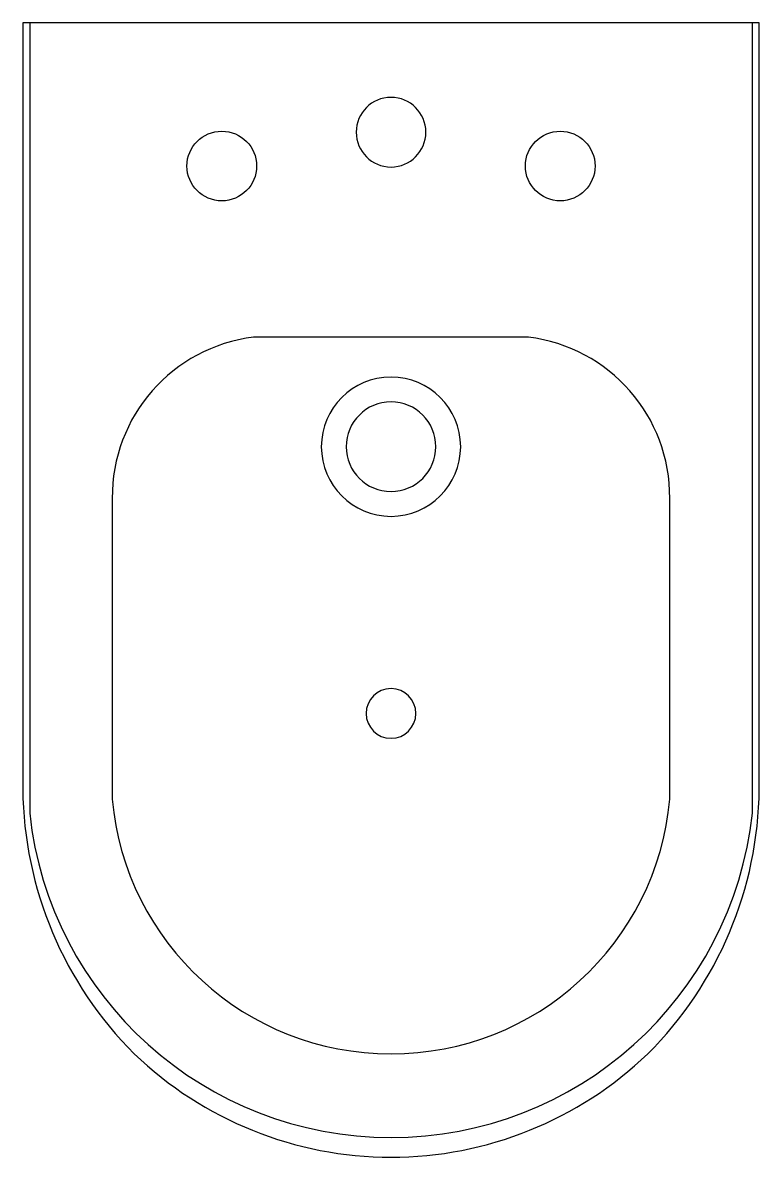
# Model space of a CAD drawing. Extents: x -849.303 to -848.933, y 509.888 to 510.458.
import ezdxf

# ---------------------------------------------------------------- set-up
doc = ezdxf.new("R2010")
doc.units = 0
doc.header["$LTSCALE"] = 50
doc.header["$MEASUREMENT"] = 0
for name, color, linetype in [('A-PECAS', 2, 'CONTINUOUS'), ('A-PEÇAS', 2, 'CONTINUOUS'), ('ESC1-50', 1, 'CONTINUOUS')]:
    doc.layers.add(name, color=color, linetype=linetype)

# ---------------------------------------------------------------- blocks, each defined once
blk = doc.blocks.new('B-60-S')
at = {"layer": 'A-PECAS'}
for points in [[(-0.185, -0.465, 0.196246), (-0.129, -0.598, 0.192948), (0, -0.65, 0.192948), (0.129, -0.598, 0.196246), (0.185, -0.465), (0.185, -0.08), (0, -0.08), (-0.185, -0.08)], [(0, -0.1525, 1), (0, -0.1175, 1)], [(-0.14, -0.47, 0.389046), (0, -0.598, 0.389046), (0.14, -0.47), (0.14, -0.319, 0.381659), (0.069, -0.238), (0, -0.238), (-0.069, -0.238, 0.381659), (-0.14, -0.319)], [(0, -0.328, 1), (0, -0.258, 1)], [(0, -0.4145, 1), (0, -0.4395, 1)]]:
    blk.add_lwpolyline(points, format="xyb", close=True, dxfattribs=at)
for centre in [(-0.085, -0.152), (0.085, -0.152)]:
    blk.add_circle(centre, 0.0175, dxfattribs=at)
at = {"layer": 'ESC1-50'}
blk.add_lwpolyline([(-0.1815, -0.08), (-0.1815, -0.47714, 0.383501), (0, -0.64, 0.383501), (0.1815, -0.47714), (0.1815, -0.08)], format="xyb", dxfattribs=at)
blk.add_lwpolyline([(0, -0.2705, 1), (0, -0.3155, 1)], format="xyb", close=True, dxfattribs=at)

msp = doc.modelspace()

# ---------------------------------------------------------------- block references
at = {"layer": 'A-PEÇAS'}
msp.add_blockref('B-60-S', (-849.11764, 510.538), dxfattribs=at)

doc.saveas('drawing.dxf')
